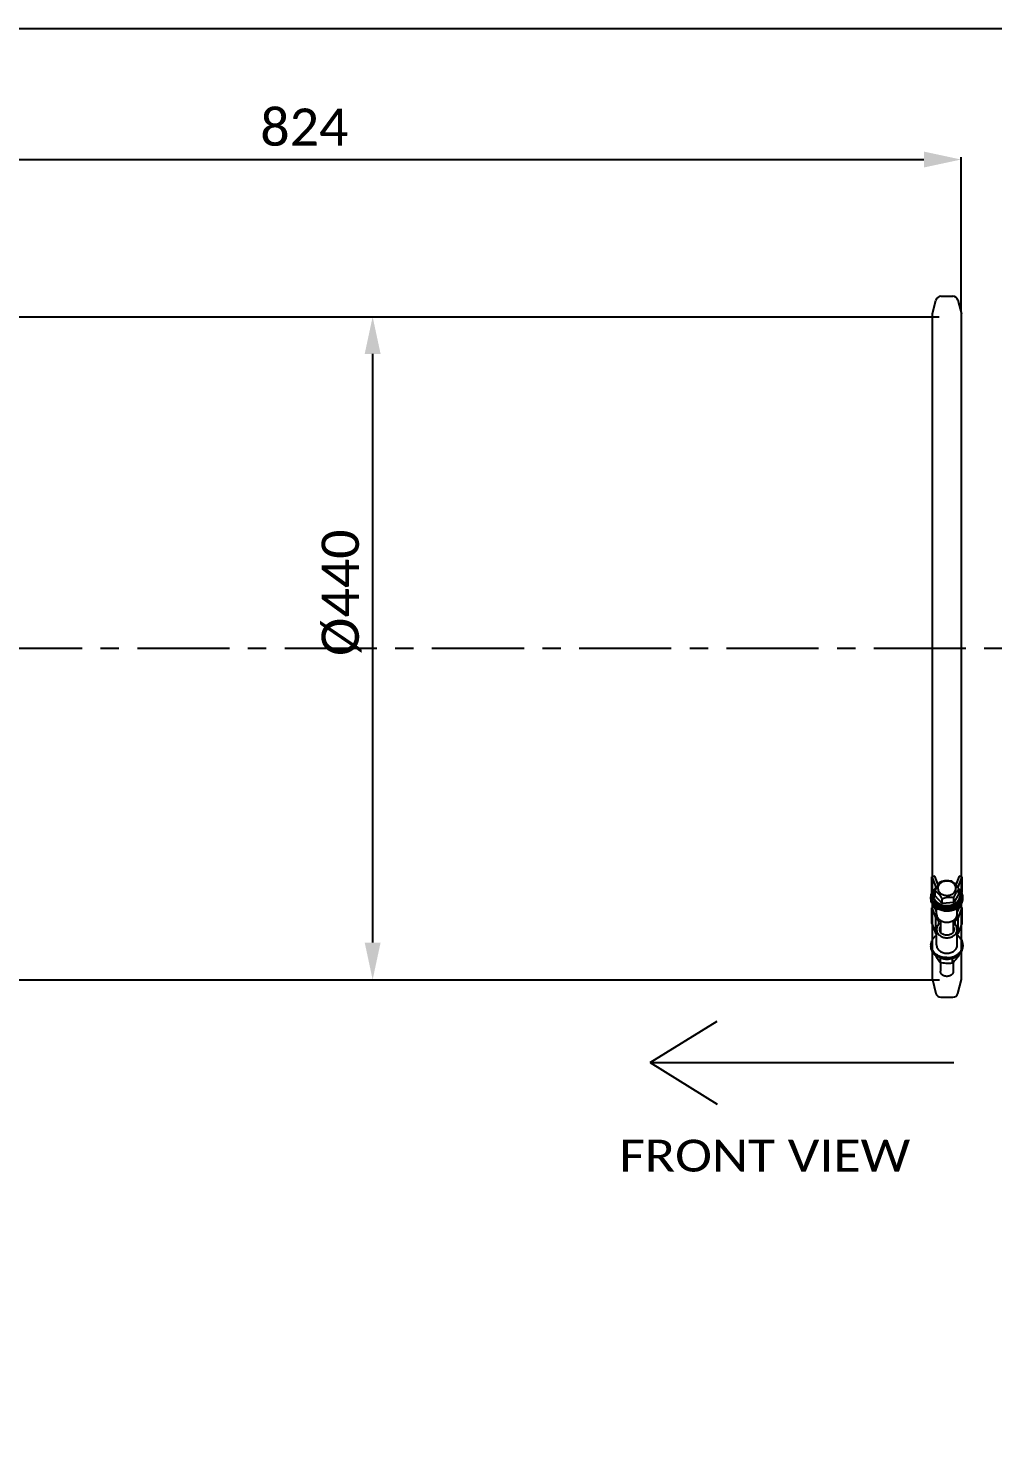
# Model space of a CAD drawing. Header units: millimetres. Extents: x 374 to 5899, y -2909 to 2000.
# Drawn here: x 4632 to 5237, y 1111 to 2000 of the extents above; entities that cross this region are included whole.
import ezdxf
from ezdxf.enums import TextEntityAlignment as Align

# ---------------------------------------------------------------- set-up
doc = ezdxf.new("R2010")
doc.units = ezdxf.units.MM
doc.header["$LTSCALE"] = 154
doc.header["$PDMODE"] = 3
doc.header["$PDSIZE"] = 8
doc.linetypes.add('CENTER', pattern=[0.6, 0.375, -0.075, 0.075, -0.075])
doc.layers.get('0').update_dxf_attribs({"linetype": 'CONTINUOUS'})
doc.layers.get('Defpoints').update_dxf_attribs({"linetype": 'CONTINUOUS'})
doc.layers.add('00_BUW_DATUM', color=7, linetype='CONTINUOUS')
doc.layers.add('02___PRT_ALL_AXES', color=7, linetype='CONTINUOUS')
doc.styles.get("Standard").update_dxf_attribs({"font": 'calibri.ttf'})
doc.dimstyles.new('DIMSTYLE_1', dxfattribs={"dimtxt": 23.333333, "dimasz": 23.333333, "dimexe": 1.5, "dimexo": 1, "dimgap": 0.875, "dimtad": 1, "dimdsep": 46, "dimtxsty": 'Standard', "dimblk": '_FILLED', "dimblk1": '_FILLED', "dimblk2": '_FILLED', "dimcen": 0.09, "dimazin": 2, "dimtp": 0.01, "dimtm": 0.01, "dimtfac": 1, "dimtofl": 0, "dimtmove": 0, "dimatfit": 3, "dimldrblk": '_FILLED', "dimfxl": 1, "dimtolj": 1, "dimarcsym": 0})

# ---------------------------------------------------------------- blocks, each defined once
blk = doc.blocks.new('_FILLED')
at = {"color": 0, "linetype": 'ByBlock'}
blk.add_solid([(0, 0), (-1, 0.214), (-1, -0.214)], dxfattribs=at)
blk = doc.blocks.new('*D539')
at = {"color": 0, "lineweight": -2}
for p, q in [((4392.81, 1815.88), (4392.81, 1919.27)), ((4416.14, 1917.77), (5193.47, 1917.77)), ((5216.81, 1823.22), (5216.81, 1919.27))]:
    blk.add_line(p, q, dxfattribs=at)
at = {"layer": 'Defpoints', "color": 0}
for p in [(5216.81, 1917.77), (4392.81, 1814.88), (5216.81, 1822.22)]:
    blk.add_point(p, dxfattribs=at)
at = {"color": 0, "linetype": 'ByBlock', "lineweight": -2, "xscale": 23.3333333333, "yscale": 23.3333333333, "zscale": 23.3333333333, "rotation": 180}
blk.add_blockref('_FILLED', (4392.81, 1917.77), dxfattribs=at)
at = {"color": 0, "linetype": 'ByBlock', "lineweight": -2, "xscale": 23.3333333333, "yscale": 23.3333333333, "zscale": 23.3333333333}
blk.add_blockref('_FILLED', (5216.81, 1917.77), dxfattribs=at)
at = {"color": 0, "insert": (4804.81, 1949.76), "char_height": 23.3333, "attachment_point": 2, "line_spacing_factor": 0.9}
blk.add_mtext('\\A1;{\\A1;824}', dxfattribs=at)
blk = doc.blocks.new('*D635')
at = {"color": 0, "lineweight": -2}
for p, q in [((4817.83, 1819.12), (4849.16, 1819.12)), ((4847.66, 1795.79), (4847.66, 1426.46)), ((4806.28, 1403.13), (4849.16, 1403.13))]:
    blk.add_line(p, q, dxfattribs=at)
at = {"layer": 'Defpoints', "color": 0}
for p in [(4816.83, 1819.12), (4805.28, 1403.13), (4847.66, 1403.13)]:
    blk.add_point(p, dxfattribs=at)
at = {"color": 0, "linetype": 'ByBlock', "lineweight": -2, "xscale": 23.3333333333, "yscale": 23.3333333333, "zscale": 23.3333333333}
for p, rotation in [((4847.66, 1819.12), 90), ((4847.66, 1403.13), 270)]:
    blk.add_blockref('_FILLED', p, dxfattribs=dict(at, rotation=rotation))
at = {"color": 0, "insert": (4815.67, 1645.94), "char_height": 23.3333, "attachment_point": 2, "rotation": 90, "line_spacing_factor": 0.9}
blk.add_mtext('\\A1;{\\A1;%%C440}', dxfattribs=at)

msp = doc.modelspace()

# ---------------------------------------------------------------- linework, layer by layer
for p, q in [((4504.845, 1819.123), (5203.007, 1819.123)), ((5200.317, 1468.042), (5198.397, 1467.589)), ((5198.397, 1467.589), (5200.86, 1461.133)), ((5198.397, 1457.866), (5198.397, 1467.589)), ((5202.335, 1462.752), (5200.317, 1468.042)), ((5215.497, 1468.042), (5213.472, 1462.732)), ((5214.954, 1461.133), (5217.417, 1467.589)), ((5217.417, 1467.589), (5215.497, 1468.042)), ((5217.417, 1457.866), (5217.417, 1467.589)), ((5200.44, 1455.764), (5200.44, 1458.795)), ((5200.86, 1460.607), (5200.86, 1461.133)), ((5214.954, 1460.714), (5214.954, 1461.133)), ((5215.374, 1457.033), (5215.374, 1460.064)), ((5198.397, 1457.866), (5198.49, 1457.623)), ((5199.407, 1456.398), (5199.407, 1455.305)), ((5204.866, 1450.946), (5200.44, 1455.764)), ((5204.866, 1450.946), (5204.866, 1453.976)), ((5212.333, 1451.58), (5204.866, 1450.946)), ((5215.374, 1457.033), (5212.333, 1451.58)), ((5212.333, 1451.58), (5212.333, 1454.611)), ((5216.407, 1456.398), (5216.407, 1455.305)), ((5217.322, 1457.617), (5217.417, 1457.866)), ((5200.317, 1448.595), (5198.397, 1448.142)), ((5198.397, 1448.142), (5200.86, 1441.686)), ((5198.397, 1438.418), (5198.397, 1448.142)), ((5201.407, 1445.737), (5200.317, 1448.595)), ((5200.86, 1431.962), (5200.86, 1441.686)), ((5201.407, 1444.365), (5201.407, 1448.063)), ((5215.497, 1448.595), (5214.407, 1445.737)), ((5214.407, 1444.365), (5214.407, 1448.056)), ((5214.954, 1441.686), (5217.417, 1448.142)), ((5214.954, 1431.962), (5214.954, 1441.686)), ((5217.417, 1448.142), (5215.497, 1448.595)), ((5217.417, 1438.418), (5217.417, 1448.142)), ((5198.397, 1438.418), (5200.86, 1431.962)), ((5201.407, 1424.918), (5201.407, 1434.642)), ((5203.907, 1440.308), (5203.907, 1433.034)), ((5211.907, 1440.308), (5211.907, 1433.034)), ((5214.407, 1424.918), (5214.407, 1434.642)), ((5214.954, 1431.962), (5217.417, 1438.418)), ((5211.907, 1414.125), (5211.907, 1408.387)), ((5203.907, 1413.85), (5203.907, 1408.387)), ((4504.845, 1403.126), (5203.218, 1403.126)), ((5021.654, 1351.152), (5063.843, 1377.178)), ((5021.654, 1351.152), (5212.239, 1351.152)), ((5021.654, 1351.152), (5063.843, 1325.127))]:
    msp.add_line(p, q)
at = {"linetype": 'CENTER'}
msp.add_line((4053.283, 1611.255), (5365.841, 1611.255), dxfattribs=at)
msp.add_lwpolyline([(2989.56, 2000.09), (5893.441, 2000.09), (5896.27, -27.027), (2992.389, -27.027)], close=True)
for centre, radius, start, end in [((5198.699, 1457.248), 4.445, 55.220633, 60.912457), ((5210.557, 1446.16), 19.421, 110.465782, 111.363171), ((5217.147, 1457.195), 4.507, 119.107339, 122.038589), ((5209.398, 1453.579), 8.981, 47.388133, 50.439832), ((5208.681, 1438.097), 16.913, 77.528922, 78.512913)]:
    msp.add_arc(centre, radius, start, end)
for points, knots in [([(5197.907, 1455.001), (5197.907, 1455.572), (5198.068, 1456.734), (5198.77, 1458.377), (5199.894, 1459.854), (5200.865, 1460.666), (5201.396, 1461.028)], [0, 0, 0, 0, 0.2368869, 0.4798464, 0.7334651, 1, 1, 1, 1]), ([(5214.046, 1449.547), (5213.092, 1448.906), (5211.449, 1448.194), (5209.128, 1447.777), (5206.729, 1447.713), (5204.362, 1448.187), (5202.26, 1449.181), (5200.9, 1450.142), (5199.792, 1451.294), (5198.977, 1452.598), (5198.489, 1454.007), (5198.351, 1455.467), (5198.568, 1456.921), (5199.13, 1458.311), (5200.013, 1459.584), (5200.776, 1460.311), (5201.194, 1460.643)], [0, 0, 0, 0, 0.1321552, 0.2010429, 0.2705554, 0.4073567, 0.4733988, 0.5369383, 0.597759, 0.6560343, 0.7123517, 0.767655, 0.8230881, 0.8797681, 0.9385702, 1, 1, 1, 1]), ([(5201.124, 1460.466), (5200.854, 1460.182), (5200.366, 1459.576), (5199.819, 1458.567), (5199.483, 1457.498), (5199.407, 1456.762), (5199.407, 1456.398)], [0, 0, 0, 0, 0.2608711, 0.5128725, 0.7582272, 1, 1, 1, 1]), ([(5203.482, 1464.247), (5202.881, 1463.621), (5202.052, 1462.4), (5201.14, 1460.518), (5200.673, 1459.387), (5200.44, 1458.795)], [0, 0, 0, 0, 0.4151754, 0.6957488, 1, 1, 1, 1]), ([(5200.44, 1458.795), (5200.815, 1458.58), (5201.608, 1458.042), (5202.739, 1456.961), (5203.839, 1455.568), (5204.525, 1454.523), (5204.866, 1453.976)], [0, 0, 0, 0, 0.1960603, 0.4328037, 0.707593, 1, 1, 1, 1]), ([(5204.707, 1464.273), (5204.119, 1463.956), (5203.079, 1463.15), (5202.168, 1461.442), (5202.187, 1459.548), (5203.131, 1457.854), (5204.771, 1456.618), (5206.842, 1455.972), (5209.056, 1455.983), (5210.475, 1456.447), (5211.108, 1456.789)], [0, 0, 0, 0, 0.1251935, 0.2399532, 0.3502493, 0.4653422, 0.590962, 0.7261776, 0.8650608, 1, 1, 1, 1]), ([(5210.949, 1464.882), (5209.781, 1465.14), (5207.319, 1465.408), (5204.922, 1464.787), (5203.766, 1464.356)], [0, 0, 0, 0, 0.4922042, 1, 1, 1, 1]), ([(5211.108, 1456.789), (5211.696, 1457.106), (5212.736, 1457.912), (5213.647, 1459.62), (5213.628, 1461.514), (5212.683, 1463.208), (5211.044, 1464.444), (5208.973, 1465.09), (5206.759, 1465.079), (5205.34, 1464.615), (5204.707, 1464.273)], [0, 0, 0, 0, 0.1251935, 0.2399532, 0.3502493, 0.4653422, 0.590962, 0.7261776, 0.8650608, 1, 1, 1, 1]), ([(5215.374, 1460.064), (5215.034, 1460.61), (5214.347, 1461.655), (5213.248, 1463.048), (5212.116, 1464.13), (5211.324, 1464.667), (5210.949, 1464.882)], [0, 0, 0, 0, 0.2924111, 0.5671864, 0.8039389, 1, 1, 1, 1]), ([(5212.333, 1454.611), (5212.566, 1455.203), (5213.033, 1456.335), (5213.945, 1458.216), (5214.773, 1459.437), (5215.374, 1460.064)], [0, 0, 0, 0, 0.3042557, 0.5848144, 1, 1, 1, 1]), ([(5214.046, 1449.547), (5214.498, 1449.851), (5215.334, 1450.526), (5216.345, 1451.738), (5217.049, 1453.086), (5217.415, 1454.522), (5217.428, 1455.989), (5217.084, 1457.429), (5216.403, 1458.784), (5215.755, 1459.582), (5215.39, 1459.953)], [0, 0, 0, 0, 0.1349497, 0.2640494, 0.3880055, 0.5083779, 0.6274113, 0.7476177, 0.8712733, 1, 1, 1, 1]), ([(5216.407, 1456.399), (5216.407, 1456.958), (5216.225, 1458.103), (5215.707, 1459.136), (5215.381, 1459.614)], [0, 0, 0, 0, 0.491785, 1, 1, 1, 1]), ([(5217.907, 1455.001), (5217.907, 1455.472), (5217.799, 1456.427), (5217.32, 1457.804), (5216.543, 1459.088), (5215.857, 1459.84), (5215.478, 1460.189)], [0, 0, 0, 0, 0.2403339, 0.4849519, 0.737405, 1, 1, 1, 1]), ([(5214.369, 1448.94), (5213.628, 1448.441), (5211.969, 1447.628), (5209.244, 1447.024), (5206.416, 1447.041), (5203.701, 1447.679), (5201.305, 1448.895), (5199.415, 1450.604), (5198.385, 1452.37), (5197.976, 1453.865), (5197.907, 1454.624), (5197.907, 1455.001)], [0, 0, 0, 0, 0.1281816, 0.2617516, 0.3971945, 0.5305496, 0.6583535, 0.7785669, 0.8913848, 0.9460036, 1, 1, 1, 1]), ([(5199.407, 1456.398), (5199.407, 1455.906), (5199.548, 1454.903), (5200.162, 1453.488), (5201.145, 1452.22), (5201.991, 1451.528), (5202.454, 1451.221)], [0, 0, 0, 0, 0.2365976, 0.4794278, 0.733158, 1, 1, 1, 1]), ([(5202.454, 1450.127), (5201.991, 1450.434), (5201.145, 1451.127), (5200.162, 1452.394), (5199.548, 1453.809), (5199.407, 1454.812), (5199.407, 1455.305)], [0, 0, 0, 0, 0.2668436, 0.5205726, 0.763402, 1, 1, 1, 1]), ([(5202.454, 1451.221), (5203.334, 1450.636), (5205.37, 1449.777), (5208.117, 1449.55), (5210.298, 1449.876), (5212.318, 1450.517), (5213.686, 1451.364), (5214.427, 1452.067)], [0, 0, 0, 0, 0.2473393, 0.5053571, 0.6344355, 0.7609454, 1, 1, 1, 1]), ([(5214.427, 1450.973), (5213.686, 1450.27), (5212.318, 1449.423), (5210.298, 1448.782), (5208.117, 1448.456), (5205.37, 1448.683), (5203.334, 1449.542), (5202.454, 1450.127)], [0, 0, 0, 0, 0.2390546, 0.3655645, 0.4946429, 0.7526607, 1, 1, 1, 1]), ([(5204.866, 1453.976), (5206.012, 1454.424), (5207.821, 1454.94), (5210.271, 1454.964), (5211.47, 1454.789), (5212.049, 1454.671)], [0, 0, 0, 0, 0.5045014, 0.7579174, 1, 1, 1, 1]), ([(5214.369, 1448.94), (5214.907, 1449.302), (5215.891, 1450.115), (5217.031, 1451.599), (5217.745, 1453.254), (5217.907, 1454.425), (5217.907, 1455.001)], [0, 0, 0, 0, 0.2666955, 0.5203718, 0.7632639, 1, 1, 1, 1]), ([(5214.427, 1452.067), (5214.737, 1452.362), (5215.297, 1452.993), (5215.93, 1454.066), (5216.319, 1455.213), (5216.407, 1456.006), (5216.407, 1456.399)], [0, 0, 0, 0, 0.2621899, 0.5145283, 0.7593218, 1, 1, 1, 1]), ([(5216.407, 1455.305), (5216.407, 1454.912), (5216.319, 1454.119), (5215.93, 1452.972), (5215.297, 1451.899), (5214.737, 1451.268), (5214.427, 1450.973)], [0, 0, 0, 0, 0.2406782, 0.4854717, 0.7378101, 1, 1, 1, 1]), ([(5200.86, 1441.686), (5201.143, 1441.528), (5201.662, 1441.163), (5202.272, 1440.463), (5202.658, 1439.662), (5202.747, 1439.087), (5202.747, 1438.805)], [0, 0, 0, 0, 0.2688994, 0.5233878, 0.7653702, 1, 1, 1, 1]), ([(5201.407, 1444.365), (5201.407, 1444.027), (5201.493, 1443.34), (5201.873, 1442.359), (5202.484, 1441.46), (5203.595, 1440.395), (5205.423, 1439.454), (5207.907, 1439.075), (5210.391, 1439.454), (5212.22, 1440.395), (5213.33, 1441.46), (5213.942, 1442.359), (5214.321, 1443.34), (5214.407, 1444.027), (5214.407, 1444.365)], [0, 0, 0, 0, 0.0554057, 0.1120035, 0.1707395, 0.2321573, 0.3625014, 0.5, 0.6374986, 0.7678427, 0.8292605, 0.8879965, 0.9445943, 1, 1, 1, 1]), ([(5213.068, 1438.805), (5213.068, 1439.087), (5213.156, 1439.662), (5213.542, 1440.463), (5214.153, 1441.163), (5214.672, 1441.528), (5214.954, 1441.686)], [0, 0, 0, 0, 0.2346298, 0.4766122, 0.7311006, 1, 1, 1, 1]), ([(5200.86, 1431.962), (5200.909, 1431.935), (5201.1, 1431.824), (5201.282, 1431.699), (5201.412, 1431.598)], [0, 0, 0, 0, 0.2530895, 1, 1, 1, 1]), ([(5202.204, 1437.118), (5201.951, 1436.75), (5201.549, 1435.955), (5201.407, 1435.073), (5201.407, 1434.641)], [0, 0, 0, 0, 0.5083419, 1, 1, 1, 1]), ([(5201.407, 1434.641), (5201.407, 1434.303), (5201.493, 1433.616), (5201.873, 1432.635), (5202.484, 1431.736), (5203.595, 1430.671), (5205.423, 1429.73), (5207.907, 1429.351), (5210.391, 1429.73), (5212.22, 1430.671), (5213.33, 1431.736), (5213.942, 1432.635), (5214.321, 1433.616), (5214.407, 1434.303), (5214.407, 1434.641)], [0, 0, 0, 0, 0.0554057, 0.1120035, 0.1707395, 0.2321573, 0.3625014, 0.5, 0.6374986, 0.7678427, 0.8292605, 0.8879965, 0.9445943, 1, 1, 1, 1]), ([(5202.747, 1438.805), (5202.747, 1438.511), (5202.65, 1437.91), (5202.376, 1437.368), (5202.204, 1437.118)], [0, 0, 0, 0, 0.491647, 1, 1, 1, 1]), ([(5203.407, 1434.642), (5203.407, 1434.923), (5203.494, 1435.497), (5203.742, 1436.021), (5203.899, 1436.265)], [0, 0, 0, 0, 0.4924673, 1, 1, 1, 1]), ([(5212.407, 1434.642), (5212.407, 1434.408), (5212.348, 1433.932), (5211.993, 1433.012), (5211.114, 1432.003), (5209.628, 1431.243), (5207.907, 1430.978), (5206.187, 1431.243), (5204.701, 1432.003), (5203.822, 1433.012), (5203.467, 1433.932), (5203.407, 1434.408), (5203.407, 1434.642)], [0, 0, 0, 0, 0.0554793, 0.1121511, 0.2318035, 0.3623192, 0.5, 0.6376808, 0.7681965, 0.8878489, 0.9445207, 1, 1, 1, 1]), ([(5211.916, 1436.265), (5212.073, 1436.021), (5212.321, 1435.497), (5212.407, 1434.923), (5212.407, 1434.642)], [0, 0, 0, 0, 0.5075327, 1, 1, 1, 1]), ([(5213.611, 1437.118), (5213.438, 1437.368), (5213.164, 1437.91), (5213.068, 1438.511), (5213.068, 1438.805)], [0, 0, 0, 0, 0.508353, 1, 1, 1, 1]), ([(5214.407, 1434.641), (5214.407, 1435.073), (5214.266, 1435.955), (5213.864, 1436.75), (5213.611, 1437.118)], [0, 0, 0, 0, 0.4916581, 1, 1, 1, 1]), ([(5214.402, 1431.598), (5214.445, 1431.631), (5214.622, 1431.763), (5214.809, 1431.881), (5214.954, 1431.962)], [0, 0, 0, 0, 0.2469613, 1, 1, 1, 1]), ([(5207.907, 1416.065), (5206.615, 1416.065), (5204.083, 1416.45), (5201.273, 1417.898), (5199.564, 1419.536), (5198.623, 1420.92), (5198.04, 1422.429), (5197.907, 1423.486), (5197.907, 1424.006)], [0, 0, 0, 0, 0.274998, 0.5356855, 0.6585206, 0.7759923, 0.8891877, 1, 1, 1, 1]), ([(5201.407, 1424.917), (5201.407, 1424.579), (5201.493, 1423.893), (5201.873, 1422.912), (5202.484, 1422.012), (5203.302, 1421.228), (5204.294, 1420.588), (5205.809, 1419.949), (5207.068, 1419.756), (5207.907, 1419.756)], [0, 0, 0, 0, 0.1106992, 0.22378, 0.3411331, 0.4638443, 0.592103, 0.7252814, 1, 1, 1, 1]), ([(5207.907, 1419.756), (5208.747, 1419.756), (5210.006, 1419.949), (5211.521, 1420.588), (5212.513, 1421.228), (5213.33, 1422.012), (5213.942, 1422.912), (5214.321, 1423.893), (5214.407, 1424.579), (5214.407, 1424.917)], [0, 0, 0, 0, 0.2747186, 0.407897, 0.5361557, 0.6588669, 0.77622, 0.8893008, 1, 1, 1, 1]), ([(5207.907, 1416.065), (5209.198, 1416.065), (5211.731, 1416.45), (5214.542, 1417.898), (5216.251, 1419.536), (5217.192, 1420.92), (5217.775, 1422.429), (5217.907, 1423.486), (5217.907, 1424.006)], [0, 0, 0, 0, 0.2749976, 0.5356865, 0.6585222, 0.7759939, 0.8891887, 1, 1, 1, 1]), ([(5207.907, 1415.858), (5207.046, 1415.858), (5205.344, 1416.062), (5203.742, 1416.682), (5203.015, 1417.088)], [0, 0, 0, 0, 0.508363, 1, 1, 1, 1]), ([(5212.8, 1417.088), (5212.072, 1416.682), (5210.471, 1416.062), (5208.769, 1415.858), (5207.907, 1415.858)], [0, 0, 0, 0, 0.4916375, 1, 1, 1, 1]), ([(5210.155, 1405.76), (5209.539, 1405.427), (5208.123, 1405.065), (5206.347, 1405.362), (5205.148, 1406.034), (5204.455, 1406.706), (5204.011, 1407.509), (5203.907, 1408.1), (5203.907, 1408.387)], [0, 0, 0, 0, 0.264376, 0.5316024, 0.658784, 0.7785726, 0.8914155, 1, 1, 1, 1]), ([(5211.907, 1408.387), (5211.907, 1408.129), (5211.824, 1407.601), (5211.337, 1406.603), (5210.659, 1406.032), (5210.155, 1405.76)], [0, 0, 0, 0, 0.2351953, 0.4779813, 1, 1, 1, 1])]:
    msp.add_open_spline(points, degree=3, knots=knots)
at = {"layer": '00_BUW_DATUM'}
for p, q in [((5197.907, 1454.089), (5197.907, 1455.001)), ((5217.907, 1454.089), (5217.907, 1455.001)), ((5197.907, 1424.918), (5197.907, 1424.006)), ((5217.907, 1424.918), (5217.907, 1424.006)), ((5203.69, 1416.75), (5203.69, 1413.898)), ((5211.176, 1416.378), (5211.176, 1413.463)), ((5215.393, 1418.748), (5215.393, 1418.394))]:
    msp.add_line(p, q, dxfattribs=at)
for centre, start, end in [((5204.246, 1424.919), 180.013185, 188.212976), ((5211.568, 1424.919), 351.787138, 359.986807)]:
    msp.add_arc(centre, 6.339, start, end, dxfattribs=at)
for points, knots in [([(5214.369, 1448.028), (5213.628, 1447.53), (5211.969, 1446.716), (5209.244, 1446.113), (5206.416, 1446.13), (5203.701, 1446.768), (5201.305, 1447.983), (5199.415, 1449.693), (5198.385, 1451.459), (5197.976, 1452.954), (5197.907, 1453.713), (5197.907, 1454.089)], [0, 0, 0, 0, 0.1281816, 0.2617517, 0.3971947, 0.5305499, 0.6583537, 0.7785671, 0.8913848, 0.9460035, 1, 1, 1, 1]), ([(5214.369, 1448.028), (5214.907, 1448.39), (5215.891, 1449.203), (5217.031, 1450.687), (5217.745, 1452.342), (5217.907, 1453.514), (5217.907, 1454.089)], [0, 0, 0, 0, 0.266689, 0.5203714, 0.7632639, 1, 1, 1, 1]), ([(5197.907, 1424.918), (5197.907, 1425.49), (5198.068, 1426.654), (5198.773, 1428.299), (5199.9, 1429.777), (5200.873, 1430.589), (5201.405, 1430.951)], [0, 0, 0, 0, 0.2368609, 0.4798099, 0.7334457, 1, 1, 1, 1]), ([(5207.907, 1416.976), (5206.707, 1416.976), (5204.348, 1417.311), (5201.687, 1418.564), (5199.99, 1419.995), (5198.996, 1421.218), (5198.297, 1422.567), (5198.042, 1423.532), (5197.972, 1424.014)], [0, 0, 0, 0, 0.2728678, 0.5333606, 0.656861, 0.7752722, 0.8892145, 1, 1, 1, 1]), ([(5207.907, 1416.976), (5209.107, 1416.976), (5211.466, 1417.311), (5214.128, 1418.563), (5215.825, 1419.995), (5216.818, 1421.217), (5217.518, 1422.567), (5217.773, 1423.532), (5217.842, 1424.014)], [0, 0, 0, 0, 0.2728673, 0.5333615, 0.6568624, 0.7752736, 0.8892154, 1, 1, 1, 1]), ([(5217.907, 1424.918), (5217.907, 1425.49), (5217.747, 1426.654), (5217.042, 1428.299), (5215.915, 1429.777), (5214.942, 1430.589), (5214.41, 1430.951)], [0, 0, 0, 0, 0.236861, 0.47981, 0.7334458, 1, 1, 1, 1]), ([(5202.056, 1416.228), (5201.953, 1416.398), (5201.529, 1417.112), (5201.137, 1417.844), (5200.85, 1418.407)], [0, 0, 0, 0, 0.2392147, 1, 1, 1, 1]), ([(5203.69, 1413.898), (5203.41, 1414.246), (5202.836, 1415.003), (5202.317, 1415.799), (5202.056, 1416.228)], [0, 0, 0, 0, 0.4706904, 1, 1, 1, 1]), ([(5213.284, 1415.576), (5212.945, 1415.178), (5212.269, 1414.445), (5211.535, 1413.771), (5211.176, 1413.463)], [0, 0, 0, 0, 0.5250988, 1, 1, 1, 1]), ([(5215.393, 1418.394), (5215.223, 1418.142), (5214.558, 1417.175), (5213.849, 1416.236), (5213.284, 1415.576)], [0, 0, 0, 0, 0.2591966, 1, 1, 1, 1]), ([(5207.433, 1413.328), (5206.8, 1413.364), (5205.542, 1413.504), (5204.303, 1413.755), (5203.69, 1413.898)], [0, 0, 0, 0, 0.5020927, 1, 1, 1, 1]), ([(5211.176, 1413.463), (5210.561, 1413.391), (5209.315, 1413.284), (5208.063, 1413.291), (5207.433, 1413.328)], [0, 0, 0, 0, 0.4954049, 1, 1, 1, 1])]:
    msp.add_open_spline(points, degree=3, knots=knots, dxfattribs=at)
at = {"layer": '02___PRT_ALL_AXES'}
for p, q in [((5198.856, 1820.867), (5201.051, 1829.558)), ((5204.154, 1831.975), (5211.661, 1831.975)), ((5214.764, 1829.558), (5216.959, 1820.867)), ((5198.856, 1403.222), (5198.856, 1820.867)), ((5216.959, 1403.222), (5216.959, 1820.867)), ((5216.959, 1448.25), (5216.959, 1450.725)), ((5200.037, 1449.194), (5198.856, 1448.95)), ((5199.057, 1448.297), (5198.856, 1448.95)), ((5198.856, 1448.25), (5198.856, 1448.95)), ((5201.407, 1446.024), (5200.59, 1448.677)), ((5215.228, 1448.69), (5214.407, 1446.024)), ((5215.773, 1449.195), (5216.959, 1448.95)), ((5216.959, 1448.95), (5216.758, 1448.297)), ((5198.856, 1428.276), (5198.856, 1437.216)), ((5216.959, 1428.276), (5216.959, 1437.216)), ((5198.856, 1403.222), (5198.856, 1420.642)), ((5216.959, 1403.222), (5216.959, 1420.642)), ((5198.856, 1403.222), (5201.051, 1394.53)), ((5214.764, 1394.53), (5216.959, 1403.222)), ((5204.154, 1392.114), (5211.661, 1392.114))]:
    msp.add_line(p, q, dxfattribs=at)
for centre, start, end in [((5204.154, 1828.775), 90, 165.827662), ((5211.661, 1828.775), 14.172338, 90), ((5204.154, 1395.314), 194.172338, 270), ((5211.661, 1395.314), 270, 345.827662)]:
    msp.add_arc(centre, 3.2, start, end, dxfattribs=at)

# ---------------------------------------------------------------- texts
at = {"width": 1.109888}
msp.add_text('FRONT VIEW', height=20, dxfattribs=at).set_placement((5002.325, 1282.745), (5184.893, 1282.745), align=Align.FIT)

# ---------------------------------------------------------------- dimensions: what is measured, and where the dimension line sits
dim = msp.add_linear_dim(base=(5216.807, 1917.769), p1=(4392.807, 1814.882), p2=(5216.807, 1822.222), text='{\\A1;<>}', dimstyle='DIMSTYLE_1', override={"dimtxsty": 'Standard'})
dim.commit()
dim.dimension.update_dxf_attribs({"geometry": '*D539', "text_midpoint": (4804.807, 1917.769), "dimtype": 160})
dim = msp.add_linear_dim(base=(4847.659, 1403.126), p1=(4816.835, 1819.123), p2=(4805.276, 1403.126), angle=270, text='{\\A1;%%C440}', dimstyle='DIMSTYLE_1', override={"dimtxsty": 'Standard'})
dim.commit()
dim.dimension.update_dxf_attribs({"geometry": '*D635', "text_midpoint": (4847.659, 1645.939), "dimtype": 160})

doc.saveas('drawing.dxf')
